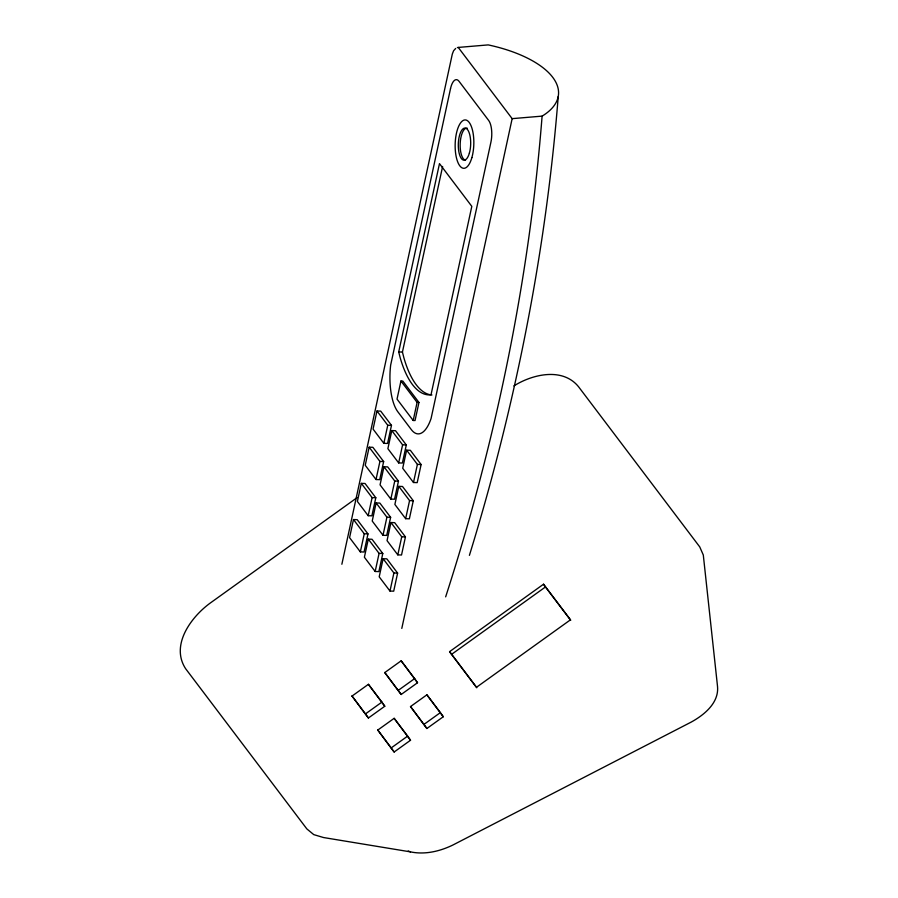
<?xml version="1.0" encoding="UTF-8"?>
<svg xmlns="http://www.w3.org/2000/svg" width="898" height="898" viewBox="0 0 898 898"><rect width="100%" height="100%" fill="white"/><g stroke="black" fill="none" stroke-linecap="round" stroke-linejoin="round"><path stroke-width="1.35" d="M558.23 96.569C545.894 252.192 515.373 406.21 469.407 555.357M341.857 564.258L452.311 54.06L453.591 50.759L455.656 48.458M353.486 519.549L349.569 537.644L360.345 551.888L364.06 552.012L367.978 533.917L357.202 519.673L353.486 519.549L364.262 533.794L360.345 551.888M361.31 483.371L357.393 501.454L368.18 515.699L371.895 515.822L375.813 497.728L365.037 483.483L361.31 483.371L372.098 497.615L368.18 515.699M369.145 447.182L365.228 465.276L376.015 479.521L379.731 479.644L383.648 461.55L372.872 447.305L369.145 447.182L379.921 461.426L376.015 479.521M376.98 411.003L373.063 429.087L383.839 443.331L387.566 443.455L391.483 425.36L380.696 411.116L376.98 411.003L387.756 425.248L383.839 443.331M398.712 351.949L439.481 163.627L471.809 206.36L431.04 394.682L428.234 394.862A100.913 38.861 -88.2 0 1 400.205 357.831L398.712 351.949L402.427 352.072L403.932 357.954A100.913 38.861 -88.2 0 0 431.949 394.985M402.427 352.072L442.613 166.478M400.935 381.021L397.028 399.116L413.192 420.477L415.044 420.533L418.962 402.45L402.798 381.078L400.935 381.021L417.11 402.383L413.192 420.477M368.303 539.137L364.386 557.231L375.162 571.476L378.877 571.599L382.795 553.505L372.019 539.26L368.303 539.137L379.079 553.381L375.162 571.476M376.139 502.947L372.221 521.042L382.997 535.287L386.712 535.41L390.63 517.315L379.854 503.071L376.139 502.947L386.915 517.192L382.997 535.287M383.974 466.769L380.056 484.864L390.832 499.108L394.548 499.221L398.465 481.137L387.689 466.893L383.974 466.769L394.75 481.014L390.832 499.108M391.797 430.58L387.88 448.674L398.667 462.919L402.383 463.042L406.3 444.948L395.524 430.703L391.797 430.58L402.585 444.824L398.667 462.919M383.12 558.724L379.203 576.819L389.979 591.052L393.706 591.176L397.612 573.092L386.836 558.848L383.12 558.724L393.896 572.969L389.979 591.052M390.956 522.535L387.038 540.63L397.814 554.874L401.529 554.998L405.447 536.903L394.671 522.658L390.956 522.535L401.732 536.779L397.814 554.874M398.791 486.357L394.873 504.44L405.649 518.685L409.365 518.808L413.282 500.725L402.506 486.48L398.791 486.357L409.567 500.601L405.649 518.685M406.626 450.167L402.708 468.262L413.484 482.507L417.2 482.63L421.117 464.535L410.341 450.291L406.626 450.167L417.402 464.412L413.484 482.507M401.799 628.409L512.152 118.648L458.261 47.426L457.351 47.616M357.078 497.649L211.703 602.008C192.138 615.601 169.89 644.54 185.605 668.673L306.858 828.921L313.761 834.624L323.549 837.542L410.465 851.876C424.956 854.907 439.93 851.338 453.03 844.951L691.28 722.048C704.313 714.853 719.231 702.775 717.502 686.218L703.302 555.02L699.744 546.904L578.48 386.656C562.485 367.046 532.278 374.309 513.892 385.927M352.05 696.062L368.416 684.31L381.897 702.113L384.782 706.243L368.416 717.996L352.05 696.062L368.416 717.996M384.793 672.557L401.159 660.805L414.629 678.619L417.525 682.749L401.159 694.491L384.793 672.557L401.159 694.491M449.572 651.656L543.537 584.205L570.477 619.811L476.524 687.262L449.572 651.656L476.759 687.789M365.52 713.865L381.897 702.113M398.263 690.36L414.629 678.619M451.503 654.406L545.468 586.955L570.724 620.338M377.789 730.063L394.155 718.321L407.625 736.124L410.521 740.255L394.143 752.008L377.789 730.063L394.143 752.008M410.521 706.569L426.898 694.816L440.368 712.619L443.264 716.75L426.887 728.503L410.521 706.569L426.887 728.503M391.259 747.877L407.625 736.124M423.991 724.372L440.368 712.619M458.261 47.426L488.209 44.9A100.464 44.283 5.2 0 1 513.735 52.219A101.463 44.732 5.2 0 1 554.122 105.627A100.464 44.283 5.2 0 1 542.111 116.123L512.152 118.648M417.11 402.383L418.962 402.45M387.756 425.248L391.483 425.36M402.585 444.824L406.3 444.948M379.921 461.426L383.648 461.55M417.402 464.412L421.117 464.535M394.75 481.014L398.465 481.137M372.098 497.615L375.813 497.728M409.567 500.601L413.282 500.725M386.915 517.192L390.63 517.315M364.262 533.794L367.978 533.917M401.732 536.779L405.447 536.903M379.079 553.381L382.795 553.505M393.896 572.969L397.612 573.092M408.197 850.967L410.465 851.876M417.525 682.749L401.159 660.805M443.264 716.75L426.898 694.816M384.782 706.243L368.416 684.31M410.521 740.255L394.155 718.321M543.537 584.205L545.468 586.955M542.1 116.123A2280.561 1899.674 -37.1 0 1 445.655 596.856M465.49 160.203A16.074 6.185 -88.2 0 1 460.214 143.063A16.074 6.185 -88.2 0 1 467.218 128.156M450.515 88.655L390.664 365.082A41.364 15.928 -88.2 0 0 397.87 411.823L411.351 429.637A41.364 15.928 -88.2 0 0 431.085 418.49L490.937 142.075A16.142 6.219 -88.2 0 0 488.68 120.478L459.035 81.303A16.142 6.219 -88.2 0 0 450.515 88.655M469.385 153.098A16.074 6.185 -88.2 0 0 465.355 128.1A16.074 6.185 -88.2 0 0 458.743 151.167A16.074 6.185 -88.2 0 0 469.385 153.098M471.865 157.644A24.212 9.328 -88.2 0 0 465.793 119.984A24.212 9.328 -88.2 0 0 455.825 154.737A24.212 9.328 -88.2 0 0 471.865 157.644"/></g></svg>
